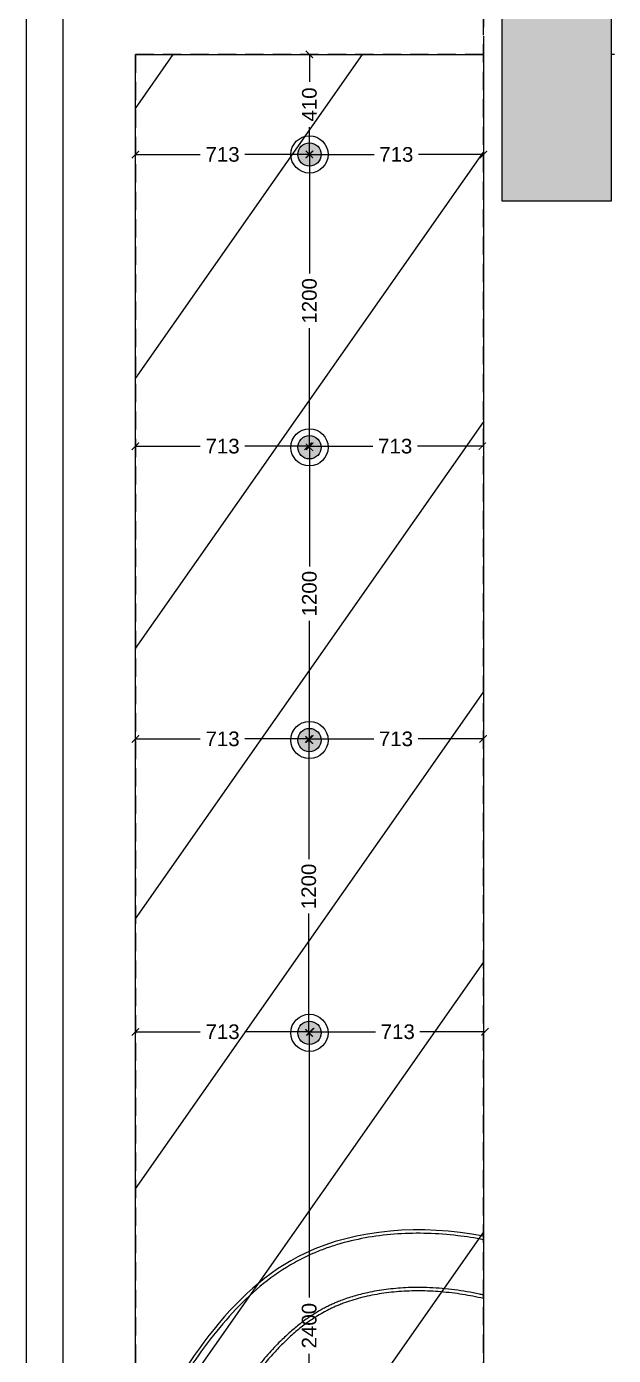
# Model space of a CAD drawing. Header units: millimetres. Extents: x 1464389 to 1998638, y -29162 to 256806.
# Drawn here: x 1759683 to 1762086, y 206661 to 212107 of the extents above; entities that cross this region are included whole.
import ezdxf

# ---------------------------------------------------------------- set-up
doc = ezdxf.new("R2010")
doc.units = ezdxf.units.MM
doc.header["$LTSCALE"] = 15
doc.header["$PDMODE"] = 35
doc.linetypes.add('DASHED', pattern=[0.75, 0.5, -0.25])
doc.linetypes.add('DASHED2', pattern=[0.375, 0.25, -0.125])
doc.layers.get('0').update_dxf_attribs({"lineweight": 5})
for name, color, linetype in [('0_COVE_loop', 30, 'Continuous'), ('GFC Walls', 14, 'Continuous'), ('S-col-3', 3, 'Continuous'), ('supended frame', 30, 'DASHED')]:
    doc.layers.add(name, color=color, linetype=linetype)
doc.layers.add('Hatch', color=252, linetype='Continuous', lineweight=15)
doc.styles.add('ARIAL', font='arial.ttf')
doc.dimstyles.new('SC-25', dxfattribs={"dimtxt": 60, "dimasz": 30, "dimexe": 0, "dimexo": 0, "dimgap": 25, "dimtad": 0, "dimdec": 0, "dimzin": 0, "dimdsep": 46, "dimtxsty": 'ARIAL', "dimblk": 'ARCHTICK', "dimcen": 0.09, "dimdle": 3, "dimclrd": 251, "dimclre": 251, "dimclrt": 1, "dimadec": 0, "dimazin": 0, "dimtfac": 1, "dimtdec": 0, "dimtofl": 0, "dimtmove": 0, "dimatfit": 2, "dimfxl": 100, "dimtolj": 1, "dimtzin": 0, "dimarcsym": 0})

# ---------------------------------------------------------------- blocks, each defined once
blk = doc.blocks.new('mot cob 12w')
h = blk.add_hatch(color=219)
h.dxf.hatch_style = 1
h.set_gradient(color1=(100, 33, 101), color2=(248, 215, 49), name='HEMISPHERICAL')
h.paths.add_polyline_path([(-161097.6, 77016.2, 1), (-161193.2, 77016.2, 1)])
for radius in [76.2, 47.8]:
    blk.add_circle((-161145.4, 77016.2), radius)
blk = doc.blocks.new('LIGHTS 12W')
for p in [(1121310.3, 78701.1), (1121310.3, 77501.1), (1121310.3, 76301.1), (1121310.3, 75101.1)]:
    blk.add_blockref('mot cob 12w', p)
blk = doc.blocks.new('COVELIGHT')
at = {"layer": 'supended frame', "linetype": 'ByBlock', "ltscale": 50}
for points, knots in [([(960877.4, 151283.9), (960623, 151332.8), (959961.4, 151285.7), (959642.9, 150734.9), (959452.4, 150405.5)], [24826.923679, 24826.923679, 24826.923679, 24826.923679, 25542.714949, 26608.050645, 26608.050645, 26608.050645, 26608.050645]), ([(960877.4, 151269.6), (960842.4, 151276.4), (960807.3, 151281.9), (960689.6, 151295.8), (960606.9, 151298.3), (960445.7, 151287.8), (960367.2, 151274.7), (960273.9, 151248.1), (960255.1, 151242.1), (960219.7, 151229.6), (960203.2, 151223.2), (960175.4, 151211.4), (960163.9, 151206.3), (960130.2, 151190.2), (960108.3, 151178.6), (960043.1, 151140.1), (960001.6, 151110.4), (959922.9, 151044.6), (959885.6, 151008.5), (959814.4, 150931.2), (959780.4, 150889.9), (959715.1, 150803.4), (959683.7, 150758.1), (959606.1, 150639.6), (959561.1, 150564.5), (959499.2, 150458.5), (959481.9, 150428.5), (959464.5, 150398.5)], [24824.419766, 24824.419766, 24824.419766, 24824.419766, 24923.656258, 24923.656258, 25156.304519, 25156.304519, 25388.952781, 25388.952781, 25449.193213, 25449.193213, 25503.769813, 25503.769813, 25542.689911, 25542.689911, 25620.530108, 25620.530108, 25781.250472, 25781.250472, 25941.970837, 25941.970837, 26102.691202, 26102.691202, 26263.411567, 26263.411567, 26510.933722, 26510.933722, 26608.050645, 26608.050645, 26608.050645, 26608.050645]), ([(960877.4, 151042.7), (960872, 151044), (960866.6, 151045.2), (960827.5, 151053.6), (960793.5, 151059.5), (960725.5, 151068.3), (960691.6, 151071.3), (960624.3, 151074.1), (960591.1, 151074.1), (960531.4, 151071.2), (960504.8, 151068.8), (960452.8, 151062.1), (960427.5, 151057.8), (960383.5, 151048.2), (960364.6, 151043.3), (960327.9, 151032.4), (960310.1, 151026.4), (960286.3, 151017.2), (960279.7, 151014.5), (960268.1, 151009.6), (960263.1, 151007.4), (960255, 151003.8), (960251.9, 151002.3), (960245.8, 150999.4), (960242.7, 150997.9), (960236.6, 150994.9), (960233.5, 150993.3), (960224.4, 150988.6), (960218.4, 150985.4), (960198.6, 150974.3), (960184.9, 150965.9), (960157.9, 150948.1), (960144.5, 150938.6), (960118, 150918.3), (960104.9, 150907.6), (960079, 150885), (960066.1, 150873.1), (960035.6, 150843.5), (960018.2, 150825.2), (959983.6, 150786.5), (959966.5, 150766), (959932.6, 150723.3), (959915.7, 150700.9), (959882.3, 150654.4), (959865.7, 150630.3), (959832.7, 150580.6), (959816.2, 150555), (959790.2, 150513.2), (959780.5, 150497.4), (959765.5, 150472.9), (959760.3, 150464.2), (959744.7, 150438.1), (959734.3, 150420.5), (959722.7, 150401), (959721.5, 150399), (959717.9, 150392.9), (959715.5, 150388.8), (959708.3, 150376.7), (959703.5, 150368.6), (959698.3, 150359.8), (959697.7, 150358.9), (959696.9, 150357.5), (959696.5, 150356.9), (959695.9, 150355.8), (959695.5, 150355.3), (959694.5, 150353.6), (959693.8, 150352.4), (959691.8, 150349), (959690.3, 150346.7), (959686.7, 150341.1), (959684.5, 150337.9), (959679.3, 150330.2), (959676.1, 150325.7), (959663.8, 150308.5), (959651.9, 150292.3), (959617.9, 150247.5), (959595.9, 150218.9), (959538.1, 150144.8), (959502.5, 150099.4), (959452.7, 150036.7), (959447.2, 150029.6), (959441.4, 150022.4)], [24776.909586, 24776.909586, 24776.909586, 24776.909586, 24795.149069, 24795.149069, 24908.663438, 24908.663438, 25022.177806, 25022.177806, 25135.692175, 25135.692175, 25230.104371, 25230.104371, 25324.516568, 25324.516568, 25399.556419, 25399.556419, 25474.596269, 25474.596269, 25504.034188, 25504.034188, 25527.038538, 25527.038538, 25541.612806, 25541.612806, 25556.187073, 25556.187073, 25570.761341, 25570.761341, 25599.909877, 25599.909877, 25667.671718, 25667.671718, 25735.43356, 25735.43356, 25803.195402, 25803.195402, 25870.957244, 25870.957244, 25964.213654, 25964.213654, 26057.470065, 26057.470065, 26150.726475, 26150.726475, 26243.982886, 26243.982886, 26337.239296, 26337.239296, 26392.528214, 26392.528214, 26422.263313, 26422.263313, 26481.733509, 26481.733509, 26488.688655, 26488.688655, 26502.598946, 26502.598946, 26530.419529, 26530.419529, 26533.512298, 26533.512298, 26535.442681, 26535.442681, 26537.373064, 26537.373064, 26541.233831, 26541.233831, 26547.844399, 26547.844399, 26554.454968, 26554.454968, 26561.065537, 26561.065537, 26576.108409, 26576.108409, 26591.151281, 26591.151281, 26606.194153, 26606.194153, 26608.050645, 26608.050645, 26608.050645, 26608.050645]), ([(960877.4, 151028.3), (960848.9, 151035), (960820.3, 151040.6), (960762.1, 151049.8), (960732.7, 151053.4), (960674.1, 151058.3), (960645, 151059.6), (960587.5, 151059.9), (960559.2, 151058.9), (960503.7, 151054.7), (960476.5, 151051.5), (960423.8, 151042.8), (960398.3, 151037.4), (960349.3, 151024.6), (960325.8, 151017.2), (960297.1, 151006.4), (960290.7, 151003.9), (960279.6, 150999.3), (960274.8, 150997.3), (960265, 150992.9), (960260.1, 150990.7), (960252.8, 150987.2), (960250.4, 150986.1), (960245.6, 150983.7), (960243.2, 150982.5), (960235.9, 150978.8), (960231.2, 150976.3), (960216.9, 150968.6), (960207.5, 150963.2), (960183, 150948.2), (960168.1, 150938.2), (960138.6, 150916.7), (960124, 150905.2), (960095, 150880.7), (960080.7, 150867.7), (960052.1, 150840.1), (960037.9, 150825.5), (960009.8, 150795), (959995.8, 150779), (959968, 150745.6), (959954.2, 150728.2), (959920.8, 150684.3), (959901.2, 150657.1), (959862.4, 150600.5), (959843.1, 150571.1), (959804.7, 150510.3), (959785.5, 150479), (959747.1, 150414.9), (959727.9, 150382.1), (959696.5, 150329.6), (959682.1, 150303.4), (959452.4, 150013.7)], [24773.315367, 24773.315367, 24773.315367, 24773.315367, 24870.582568, 24870.582568, 24969.91424, 24969.91424, 25069.245912, 25069.245912, 25168.577583, 25168.577583, 25267.909255, 25267.909255, 25367.240927, 25367.240927, 25466.572598, 25466.572598, 25495.020295, 25495.020295, 25517.548815, 25517.548815, 25540.943788, 25540.943788, 25552.739341, 25552.739341, 25564.534893, 25564.534893, 25588.125999, 25588.125999, 25635.30821, 25635.30821, 25711.861183, 25711.861183, 25788.414155, 25788.414155, 25864.967127, 25864.967127, 25941.5201, 25941.5201, 26018.073072, 26018.073072, 26094.626044, 26094.626044, 26204.36774, 26204.36774, 26314.109435, 26314.109435, 26423.851131, 26423.851131, 26533.592826, 26533.592826, 26608.050645, 26608.050645, 26608.050645, 26608.050645])]:
    blk.add_open_spline(points, degree=3, knots=knots, dxfattribs=at)
blk = doc.blocks.new('_ArchTick')
at = {"color": 0, "linetype": 'ByBlock', "const_width": 0.15}
blk.add_lwpolyline([(-0.5, -0.5), (0.5, 0.5)], dxfattribs=at)
blk = doc.blocks.new('*D695')
at = {"layer": '0_COVE_loop', "color": 251, "lineweight": -2, "transparency": 16777216}
for p, q in [((967959.9, -241905.5), (967959.9, -242021)), ((967959.9, -241908.5), (967959.9, -241908.5)), ((967959.9, -242321.3), (967959.9, -242205.8)), ((967959.9, -242318.3), (967959.9, -242318.3))]:
    blk.add_line(p, q, dxfattribs=at)
at = {"layer": 'Defpoints', "color": 0, "transparency": 16777216}
for p in [(967959.9, -241908.5), (967959.9, -242318.3), (967959.9, -242318.3)]:
    blk.add_point(p, dxfattribs=at)
at = {"layer": '0_COVE_loop', "color": 251, "lineweight": -2, "transparency": 16777216, "xscale": 30, "yscale": 30, "zscale": 30}
for p, rotation in [((967959.9, -241908.5), 90), ((967959.9, -242318.3), 270)]:
    blk.add_blockref('_ArchTick', p, dxfattribs=dict(at, rotation=rotation))
at = {"layer": '0_COVE_loop', "color": 1, "transparency": 16777216, "insert": (967959.9, -242113.4), "char_height": 60, "attachment_point": 5, "rotation": 90, "style": 'ARIAL'}
blk.add_mtext('\\A1;410', dxfattribs=at)
blk = doc.blocks.new('*D696')
at = {"layer": '0_COVE_loop', "color": 251, "lineweight": -2, "transparency": 16777216}
for p, q in [((967959.9, -242315.3), (967959.9, -242806.6)), ((967960.9, -242318.3), (967959.9, -242318.3)), ((967959.9, -243521.3), (967959.9, -243029.9)), ((967959.9, -243518.3), (967959.9, -243518.3))]:
    blk.add_line(p, q, dxfattribs=at)
at = {"layer": 'Defpoints', "color": 0, "transparency": 16777216}
for p in [(967960.9, -242318.3), (967959.9, -243518.3), (967959.9, -243518.3)]:
    blk.add_point(p, dxfattribs=at)
at = {"layer": '0_COVE_loop', "color": 251, "lineweight": -2, "transparency": 16777216, "xscale": 30, "yscale": 30, "zscale": 30}
for p, rotation in [((967959.9, -242318.3), 90), ((967959.9, -243518.3), 270)]:
    blk.add_blockref('_ArchTick', p, dxfattribs=dict(at, rotation=rotation))
at = {"layer": '0_COVE_loop', "color": 1, "transparency": 16777216, "insert": (967959.9, -242918.3), "char_height": 60, "attachment_point": 5, "rotation": 90, "style": 'ARIAL'}
blk.add_mtext('\\A1;1200', dxfattribs=at)
blk = doc.blocks.new('*D697')
at = {"layer": '0_COVE_loop', "color": 251, "lineweight": -2, "transparency": 16777216}
for p, q in [((967959.9, -243515.3), (967959.9, -244006.6)), ((967960.9, -243518.3), (967959.9, -243518.3)), ((967959.9, -244721.3), (967959.9, -244229.9)), ((967959.9, -244718.3), (967959.9, -244718.3))]:
    blk.add_line(p, q, dxfattribs=at)
at = {"layer": 'Defpoints', "color": 0, "transparency": 16777216}
for p in [(967960.9, -243518.3), (967959.9, -244718.3), (967959.9, -244718.3)]:
    blk.add_point(p, dxfattribs=at)
at = {"layer": '0_COVE_loop', "color": 251, "lineweight": -2, "transparency": 16777216, "xscale": 30, "yscale": 30, "zscale": 30}
for p, rotation in [((967959.9, -243518.3), 90), ((967959.9, -244718.3), 270)]:
    blk.add_blockref('_ArchTick', p, dxfattribs=dict(at, rotation=rotation))
at = {"layer": '0_COVE_loop', "color": 1, "transparency": 16777216, "insert": (967959.9, -244118.3), "char_height": 60, "attachment_point": 5, "rotation": 90, "style": 'ARIAL'}
blk.add_mtext('\\A1;1200', dxfattribs=at)
blk = doc.blocks.new('*D698')
at = {"layer": '0_COVE_loop', "color": 251, "lineweight": -2, "transparency": 16777216}
for p, q in [((967957.3, -244714.9), (967957.3, -245206.4)), ((967959.9, -244717.9), (967957.3, -244717.9)), ((967957.3, -245921.3), (967957.3, -245429.7)), ((967959.9, -245918.3), (967957.3, -245918.3))]:
    blk.add_line(p, q, dxfattribs=at)
at = {"layer": 'Defpoints', "color": 0, "transparency": 16777216}
for p in [(967959.9, -244717.9), (967957.3, -245918.3), (967959.9, -245918.3)]:
    blk.add_point(p, dxfattribs=at)
at = {"layer": '0_COVE_loop', "color": 251, "lineweight": -2, "transparency": 16777216, "xscale": 30, "yscale": 30, "zscale": 30}
for p, rotation in [((967957.3, -244717.9), 90), ((967957.3, -245918.3), 270)]:
    blk.add_blockref('_ArchTick', p, dxfattribs=dict(at, rotation=rotation))
at = {"layer": '0_COVE_loop', "color": 1, "transparency": 16777216, "insert": (967957.3, -245318.1), "char_height": 60, "attachment_point": 5, "rotation": 90, "style": 'ARIAL'}
blk.add_mtext('\\A1;1200', dxfattribs=at)
blk = doc.blocks.new('*D699')
at = {"layer": '0_COVE_loop', "color": 251, "lineweight": -2, "transparency": 16777216}
for p, q in [((967959, -245915.3), (967959, -247003.3)), ((967959.9, -245918.3), (967959, -245918.3)), ((967959, -248321.3), (967959, -247233.3)), ((967959.9, -248318.3), (967959, -248318.3))]:
    blk.add_line(p, q, dxfattribs=at)
at = {"layer": 'Defpoints', "color": 0, "transparency": 16777216}
for p in [(967959.9, -245918.3), (967959, -248318.3), (967959.9, -248318.3)]:
    blk.add_point(p, dxfattribs=at)
at = {"layer": '0_COVE_loop', "color": 251, "lineweight": -2, "transparency": 16777216, "xscale": 30, "yscale": 30, "zscale": 30}
for p, rotation in [((967959, -245918.3), 90), ((967959, -248318.3), 270)]:
    blk.add_blockref('_ArchTick', p, dxfattribs=dict(at, rotation=rotation))
at = {"layer": '0_COVE_loop', "color": 1, "transparency": 16777216, "insert": (967959, -247118.3), "char_height": 60, "attachment_point": 5, "rotation": 90, "style": 'ARIAL'}
blk.add_mtext('\\A1;2400', dxfattribs=at)
blk = doc.blocks.new('*D709')
at = {"layer": '0_COVE_loop', "color": 251, "lineweight": -2, "transparency": 16777216}
for p, q in [((967244.4, -242318.3), (967513.1, -242318.3)), ((967963.9, -242318.3), (967695.2, -242318.3))]:
    blk.add_line(p, q, dxfattribs=at)
at = {"layer": 'Defpoints', "color": 0, "transparency": 16777216}
for p in [(967247.4, -242318.3), (967247.4, -242318.3), (967960.9, -242318.3)]:
    blk.add_point(p, dxfattribs=at)
at = {"layer": '0_COVE_loop', "color": 251, "lineweight": -2, "transparency": 16777216, "xscale": 30, "yscale": 30, "zscale": 30, "rotation": 180}
blk.add_blockref('_ArchTick', (967247.4, -242318.3), dxfattribs=at)
at = {"layer": '0_COVE_loop', "color": 251, "lineweight": -2, "transparency": 16777216, "xscale": 30, "yscale": 30, "zscale": 30}
blk.add_blockref('_ArchTick', (967960.9, -242318.3), dxfattribs=at)
at = {"layer": '0_COVE_loop', "color": 1, "transparency": 16777216, "insert": (967604.1, -242318.3), "char_height": 60, "attachment_point": 5, "style": 'ARIAL'}
blk.add_mtext('\\A1;713', dxfattribs=at)
blk = doc.blocks.new('*D710')
at = {"layer": '0_COVE_loop', "color": 251, "lineweight": -2, "transparency": 16777216}
for p, q in [((967955.9, -242318.3), (968224.6, -242318.3)), ((968675.4, -242318.3), (968406.7, -242318.3))]:
    blk.add_line(p, q, dxfattribs=at)
at = {"layer": 'Defpoints', "color": 0, "transparency": 16777216}
for p in [(967958.9, -242318.3), (968672.4, -242318.3), (968672.4, -242318.3)]:
    blk.add_point(p, dxfattribs=at)
at = {"layer": '0_COVE_loop', "color": 251, "lineweight": -2, "transparency": 16777216, "xscale": 30, "yscale": 30, "zscale": 30, "rotation": 180}
blk.add_blockref('_ArchTick', (967958.9, -242318.3), dxfattribs=at)
at = {"layer": '0_COVE_loop', "color": 251, "lineweight": -2, "transparency": 16777216, "xscale": 30, "yscale": 30, "zscale": 30}
blk.add_blockref('_ArchTick', (968672.4, -242318.3), dxfattribs=at)
at = {"layer": '0_COVE_loop', "color": 1, "transparency": 16777216, "insert": (968315.6, -242318.3), "char_height": 60, "attachment_point": 5, "style": 'ARIAL'}
blk.add_mtext('\\A1;713', dxfattribs=at)
blk = doc.blocks.new('*D711')
at = {"layer": '0_COVE_loop', "color": 251, "lineweight": -2, "transparency": 16777216}
for p, q in [((967951.3, -243514), (968220, -243514)), ((968670.7, -243514), (968402, -243514))]:
    blk.add_line(p, q, dxfattribs=at)
at = {"layer": 'Defpoints', "color": 0, "transparency": 16777216}
for p in [(967954.3, -243514), (968667.7, -243514), (968667.7, -243514)]:
    blk.add_point(p, dxfattribs=at)
at = {"layer": '0_COVE_loop', "color": 251, "lineweight": -2, "transparency": 16777216, "xscale": 30, "yscale": 30, "zscale": 30, "rotation": 180}
blk.add_blockref('_ArchTick', (967954.3, -243514), dxfattribs=at)
at = {"layer": '0_COVE_loop', "color": 251, "lineweight": -2, "transparency": 16777216, "xscale": 30, "yscale": 30, "zscale": 30}
blk.add_blockref('_ArchTick', (968667.7, -243514), dxfattribs=at)
at = {"layer": '0_COVE_loop', "color": 1, "transparency": 16777216, "insert": (968311, -243514), "char_height": 60, "attachment_point": 5, "style": 'ARIAL'}
blk.add_mtext('\\A1;713', dxfattribs=at)
blk = doc.blocks.new('*D712')
at = {"layer": '0_COVE_loop', "color": 251, "lineweight": -2, "transparency": 16777216}
for p, q in [((967244.4, -243514), (967513.1, -243514)), ((967963.9, -243514), (967695.2, -243514))]:
    blk.add_line(p, q, dxfattribs=at)
at = {"layer": 'Defpoints', "color": 0, "transparency": 16777216}
for p in [(967247.4, -243514), (967960.9, -243514), (967960.9, -243514)]:
    blk.add_point(p, dxfattribs=at)
at = {"layer": '0_COVE_loop', "color": 251, "lineweight": -2, "transparency": 16777216, "xscale": 30, "yscale": 30, "zscale": 30, "rotation": 180}
blk.add_blockref('_ArchTick', (967247.4, -243514), dxfattribs=at)
at = {"layer": '0_COVE_loop', "color": 251, "lineweight": -2, "transparency": 16777216, "xscale": 30, "yscale": 30, "zscale": 30}
blk.add_blockref('_ArchTick', (967960.9, -243514), dxfattribs=at)
at = {"layer": '0_COVE_loop', "color": 1, "transparency": 16777216, "insert": (967604.1, -243514), "char_height": 60, "attachment_point": 5, "style": 'ARIAL'}
blk.add_mtext('\\A1;713', dxfattribs=at)
blk = doc.blocks.new('*D713')
at = {"layer": '0_COVE_loop', "color": 251, "lineweight": -2, "transparency": 16777216}
for p, q in [((967954.3, -244713.6), (968223, -244713.6)), ((968673.8, -244713.6), (968405.1, -244713.6))]:
    blk.add_line(p, q, dxfattribs=at)
at = {"layer": 'Defpoints', "color": 0, "transparency": 16777216}
for p in [(967957.3, -244713.6), (968670.8, -244713.6), (968670.8, -244713.6)]:
    blk.add_point(p, dxfattribs=at)
at = {"layer": '0_COVE_loop', "color": 251, "lineweight": -2, "transparency": 16777216, "xscale": 30, "yscale": 30, "zscale": 30, "rotation": 180}
blk.add_blockref('_ArchTick', (967957.3, -244713.6), dxfattribs=at)
at = {"layer": '0_COVE_loop', "color": 251, "lineweight": -2, "transparency": 16777216, "xscale": 30, "yscale": 30, "zscale": 30}
blk.add_blockref('_ArchTick', (968670.8, -244713.6), dxfattribs=at)
at = {"layer": '0_COVE_loop', "color": 1, "transparency": 16777216, "insert": (968314, -244713.6), "char_height": 60, "attachment_point": 5, "style": 'ARIAL'}
blk.add_mtext('\\A1;713', dxfattribs=at)
blk = doc.blocks.new('*D714')
at = {"layer": '0_COVE_loop', "color": 251, "lineweight": -2, "transparency": 16777216}
for p, q in [((967244.4, -244713.6), (967513.1, -244713.6)), ((967963.9, -244713.6), (967695.2, -244713.6))]:
    blk.add_line(p, q, dxfattribs=at)
at = {"layer": 'Defpoints', "color": 0, "transparency": 16777216}
for p in [(967247.4, -244713.6), (967960.9, -244713.6), (967960.9, -244713.6)]:
    blk.add_point(p, dxfattribs=at)
at = {"layer": '0_COVE_loop', "color": 251, "lineweight": -2, "transparency": 16777216, "xscale": 30, "yscale": 30, "zscale": 30, "rotation": 180}
blk.add_blockref('_ArchTick', (967247.4, -244713.6), dxfattribs=at)
at = {"layer": '0_COVE_loop', "color": 251, "lineweight": -2, "transparency": 16777216, "xscale": 30, "yscale": 30, "zscale": 30}
blk.add_blockref('_ArchTick', (967960.9, -244713.6), dxfattribs=at)
at = {"layer": '0_COVE_loop', "color": 1, "transparency": 16777216, "insert": (967604.1, -244713.6), "char_height": 60, "attachment_point": 5, "style": 'ARIAL'}
blk.add_mtext('\\A1;713', dxfattribs=at)
blk = doc.blocks.new('*D715')
at = {"layer": '0_COVE_loop', "color": 251, "lineweight": -2, "transparency": 16777216}
for p, q in [((967961.6, -245914), (968230.3, -245914)), ((968681.1, -245914), (968412.4, -245914))]:
    blk.add_line(p, q, dxfattribs=at)
at = {"layer": 'Defpoints', "color": 0, "transparency": 16777216}
for p in [(967964.6, -245914), (968678.1, -245914), (968678.1, -245914)]:
    blk.add_point(p, dxfattribs=at)
at = {"layer": '0_COVE_loop', "color": 251, "lineweight": -2, "transparency": 16777216, "xscale": 30, "yscale": 30, "zscale": 30, "rotation": 180}
blk.add_blockref('_ArchTick', (967964.6, -245914), dxfattribs=at)
at = {"layer": '0_COVE_loop', "color": 251, "lineweight": -2, "transparency": 16777216, "xscale": 30, "yscale": 30, "zscale": 30}
blk.add_blockref('_ArchTick', (968678.1, -245914), dxfattribs=at)
at = {"layer": '0_COVE_loop', "color": 1, "transparency": 16777216, "insert": (968321.4, -245914), "char_height": 60, "attachment_point": 5, "style": 'ARIAL'}
blk.add_mtext('\\A1;713', dxfattribs=at)
blk = doc.blocks.new('*D716')
at = {"layer": '0_COVE_loop', "color": 251, "lineweight": -2, "transparency": 16777216}
for p, q in [((967244.4, -245914), (967513.1, -245914)), ((967963.9, -245914), (967695.2, -245914))]:
    blk.add_line(p, q, dxfattribs=at)
at = {"layer": 'Defpoints', "color": 0, "transparency": 16777216}
for p in [(967247.4, -245914), (967960.9, -245914), (967960.9, -245914)]:
    blk.add_point(p, dxfattribs=at)
at = {"layer": '0_COVE_loop', "color": 251, "lineweight": -2, "transparency": 16777216, "xscale": 30, "yscale": 30, "zscale": 30, "rotation": 180}
blk.add_blockref('_ArchTick', (967247.4, -245914), dxfattribs=at)
at = {"layer": '0_COVE_loop', "color": 251, "lineweight": -2, "transparency": 16777216, "xscale": 30, "yscale": 30, "zscale": 30}
blk.add_blockref('_ArchTick', (967960.9, -245914), dxfattribs=at)
at = {"layer": '0_COVE_loop', "color": 1, "transparency": 16777216, "insert": (967604.1, -245914), "char_height": 60, "attachment_point": 5, "style": 'ARIAL'}
blk.add_mtext('\\A1;713', dxfattribs=at)
blk = doc.blocks.new('4th floor dimention')
at = {"layer": '0_COVE_loop'}
for base, p1, p2, picture, middle in [((967959.9, -242318.3), (967959.9, -241908.5), (967959.9, -242318.3), '*D695', (967959.9, -242113.4)), ((967959.9, -243518.3), (967960.9, -242318.3), (967959.9, -243518.3), '*D696', (967959.9, -242918.3)), ((967959.9, -244718.3), (967960.9, -243518.3), (967959.9, -244718.3), '*D697', (967959.9, -244118.3)), ((967957.3, -245918.3), (967959.9, -244717.9), (967959.9, -245918.3), '*D698', (967957.3, -245318.1)), ((967959, -248318.3), (967959.9, -245918.3), (967959.9, -248318.3), '*D699', (967959, -247118.3))]:
    dim = blk.add_linear_dim(base=base, p1=p1, p2=p2, angle=90, dimstyle='SC-25', dxfattribs=at)
    dim.commit()
    dim.dimension.update_dxf_attribs({"geometry": picture, "text_midpoint": middle})
for base, p1, p2, picture, middle in [((967247.3924, -242318.2722), (967960.8853, -242318.2722), (967247.3924, -242318.2722), '*D709', (967604.1389, -242318.2722)), ((968672.3656, -242318.2722), (967958.8853, -242318.2722), (968672.3656, -242318.2722), '*D710', (968315.6254, -242318.2722)), ((967960.8727, -243514.0015), (967247.3924, -243514.0015), (967960.8727, -243514.0015), '*D712', (967604.1326, -243514.0015)), ((968667.7, -243514), (967954.3, -243514), (968667.7, -243514), '*D711', (968311, -243514)), ((967960.8727, -244713.6015), (967247.3924, -244713.6015), (967960.8727, -244713.6015), '*D714', (967604.1326, -244713.6015)), ((968670.7719, -244713.6015), (967957.2916, -244713.6015), (968670.7719, -244713.6015), '*D713', (968314.0317, -244713.6015)), ((967960.8727, -245914.0015), (967247.3924, -245914.0015), (967960.8727, -245914.0015), '*D716', (967604.1326, -245914.0015)), ((968678.1238, -245914.0015), (967964.6435, -245914.0015), (968678.1238, -245914.0015), '*D715', (968321.3836, -245914.0015))]:
    dim = blk.add_linear_dim(base=base, p1=p1, p2=p2, dimstyle='SC-25', dxfattribs=at)
    dim.commit()
    dim.dimension.update_dxf_attribs({"geometry": picture, "text_midpoint": middle})

msp = doc.modelspace()

# ---------------------------------------------------------------- hatches: boundary and pattern name
at = {"layer": 'Hatch', "true_color": 0xa953a0}
h = msp.add_hatch(dxfattribs=at)
h.set_pattern_fill('ANSI31', color=215, scale=200, angle=10)
h.set_pattern_definition([(55, (800676, 58222.55), (-520.16155, 364.22104), [])])
h.paths.add_polyline_path([(1761553.3, 211992.6), (1760128.4, 211992.6), (1760128.4, 205132.9), (1761553.3, 205132.9)])
h.paths.add_polyline_path([(1761553.3, 204832.9), (1760128.4, 204832.9), (1760128.4, 200559.3), (1761553.3, 200559.3)])
at = {"layer": 'S-col-3', "lineweight": -3, "ltscale": 0.15}
h = msp.add_hatch(color=1, dxfattribs=at)
h.dxf.hatch_style = 1
h.paths.add_polyline_path([(1761628.4, 211392.6), (1762078.4, 211392.6), (1762078.4, 212292.6), (1761628.4, 212292.6)])

# ---------------------------------------------------------------- linework, layer by layer
for points in [[(1759682.7, 197333.6), (1759682.7, 215973.8), (1781651.7, 212589.5)], [(1759832.7, 197333.6), (1759832.7, 215798.9)]]:
    msp.add_lwpolyline(points)
msp.add_lwpolyline([(1760128.4, 211992.6), (1761553.3, 211992.6), (1761553.3, 205132.9), (1760128.4, 205132.9)], close=True)
at = {"layer": 'GFC Walls'}
msp.add_line((1759832.7, 197483.6), (1759832.7, 215881.1), dxfattribs=at)
at = {"layer": 'GFC Walls', "color": 252, "linetype": 'DASHED2', "ltscale": 20, "true_color": 0x939598}
for points in [[(1761553.3, 200259.3), (1761553.3, 213994.7)], [(1761553.3, 213704.5), (1761553.3, 213704.5), (1760128.4, 213704.5), (1760128.4, 212292.6), (1761553.3, 212292.6), (1761553.3, 211992.6), (1760128.4, 211992.6), (1760128.4, 200569.1)], [(1766477.5, 211992.6), (1762078.4, 211992.6)]]:
    msp.add_lwpolyline(points, dxfattribs=at)
at = {"layer": 'S-col-3', "color": 1, "lineweight": -3, "ltscale": 0.15}
msp.add_lwpolyline([(1761628.4, 211392.6), (1762078.4, 211392.6), (1762078.4, 212292.6), (1761628.4, 212292.6)], close=True, dxfattribs=at)

# ---------------------------------------------------------------- block references
at = {"color": 2}
for name in ['LIGHTS 12W', 'COVELIGHT']:
    msp.add_blockref(name, (800676, 55865.6), dxfattribs=at)
at = {"layer": '0_COVE_loop'}
msp.add_blockref('4th floor dimention', (792881, 453901.1), dxfattribs=at)

doc.saveas('drawing.dxf')
